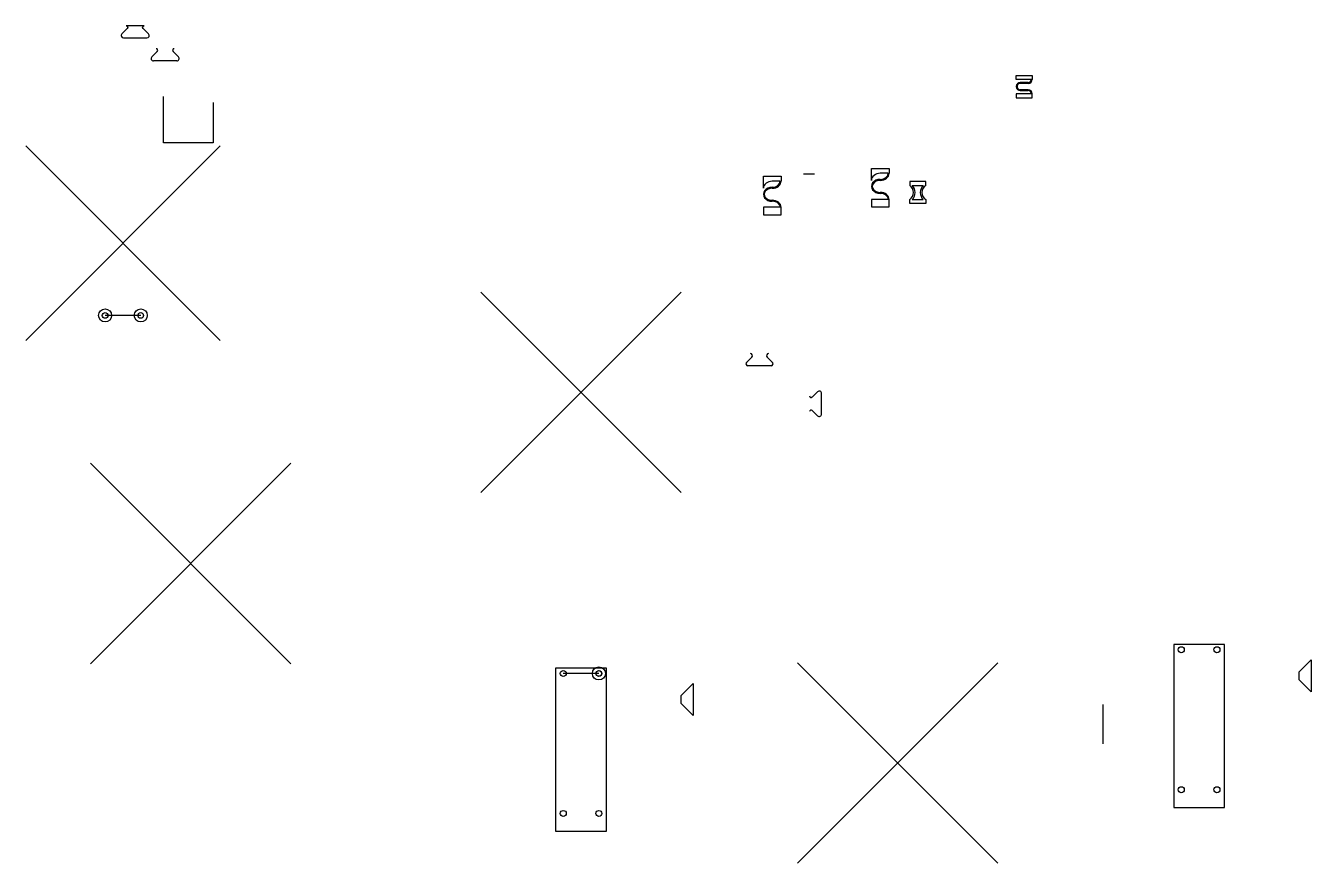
# Model space of a CAD drawing. Header units: millimetres. Extents: x -227 to 415, y -7 to 411.
import ezdxf

# ---------------------------------------------------------------- set-up
doc = ezdxf.new("R2010")
doc.units = ezdxf.units.MM

msp = doc.modelspace()

# ---------------------------------------------------------------- linework, layer by layer
for p, q in [((-164.28, 395.77, 15), (-161.6, 398.45, 15)), ((-153.7, 398.45, 15), (-151.02, 395.77, 15)), ((-151.86, 393.72, 15), (-163.44, 393.72, 15)), ((267.28, 386.53), (275.28, 386.53)), ((267.28, 384.53), (267.28, 386.53)), ((275.28, 386.53), (275.28, 384.53)), ((274.88, 384.53), (267.28, 384.53)), ((273.28, 382.93), (269.28, 382.93)), ((273.28, 382.53), (269.28, 382.53)), ((273.28, 379.33), (269.28, 379.33)), ((269.28, 378.93), (273.28, 378.93)), ((-158.43, 352.77, 1), (-158.43, 376.02, 1)), ((274.88, 377.33), (267.28, 377.33)), ((267.28, 377.33), (267.28, 375.33)), ((267.28, 375.33), (275.28, 375.33)), ((275.28, 375.33), (275.28, 377.33)), ((-130.2, 254.23), (-227.27, 351.3)), ((-227.27, 254.23), (-130.2, 351.3)), ((166.56, 337.19, 10), (161.07, 337.19, 10)), ((203.4, 337.63), (199.4, 337.63)), ((149.45, 333.68), (145.45, 333.68)), ((222.08, 333.55), (214.08, 333.55)), ((214.08, 333.55), (214.08, 331.55)), ((215.34, 331.55), (220.83, 331.55)), ((222.08, 331.55), (222.08, 333.55)), ((214.08, 322.53), (214.08, 324.53)), ((222.08, 322.53), (214.08, 322.53)), ((215.34, 324.53), (220.83, 324.53)), ((222.08, 324.53), (222.08, 322.53)), ((100, 178.33), (0, 278.33)), ((100, 278.33), (0, 178.33)), ((-169.84, 266.71, 10), (-187.62, 266.71, 10)), ((132.59, 243.25, 15), (135.27, 245.94, 15)), ((142.89, 245.94, 15), (145.57, 243.25, 15)), ((144.87, 241.55, 15), (133.3, 241.55, 15)), ((168.03, 228.6, 15), (165.45, 226.01, 15)), ((170.08, 217.54, 15), (170.08, 227.75, 15)), ((165.45, 219.28, 15), (168.03, 216.69, 15)), ((-94.89, 92.93), (-194.89, 192.93)), ((-94.89, 192.93), (-194.89, 92.93)), ((258.1, -6.67), (158.1, 93.33)), ((258.1, 93.33), (158.1, -6.67)), ((58.88, 88.05, 10), (41.1, 88.05, 10)), ((310.58, 72.52), (310.58, 52.92))]:
    msp.add_line(p, q)
at = {"elevation": 10}
msp.add_lwpolyline([(-168.09, 411.29), (-177.12, 411.29, -0.668179), (-176.55, 409.92), (-179.24, 407.23, 0.668179), (-178.39, 405.19), (-166.82, 405.19, 0.668179), (-165.97, 407.23), (-168.66, 409.92, -0.668179)], format="xyb", close=True, dxfattribs=at)
at = {"elevation": 1}
msp.add_lwpolyline([(-133.73, 372.92), (-133.73, 352.77), (-158.43, 352.77), (-158.43, 376.02)], dxfattribs=at)
for points in [[(141.05, 330.18), (141.05, 336.15), (149.85, 336.15), (149.85, 333.68), (149.85, 333.68)], [(195, 334.13), (195, 340.1), (203.8, 340.1), (203.8, 337.63), (203.8, 337.63)], [(203.4, 324.63), (195, 324.63), (195, 320.93), (203.8, 320.93), (203.8, 324.63)], [(149.45, 320.68), (141.05, 320.68), (141.05, 316.98), (149.85, 316.98), (149.85, 320.68)]]:
    msp.add_lwpolyline(points)
for points in [[(345.88, 21.13), (371.28, 21.13), (371.28, 102.53), (345.88, 102.53)], [(37.3, 9.3), (62.7, 9.3), (62.7, 90.7), (37.3, 90.7)], [(408.58, 84.83), (408.58, 88.83), (414.58, 94.83), (414.58, 78.83)], [(100, 73), (100, 77), (106, 83), (106, 67)]]:
    msp.add_lwpolyline(points, close=True)
for centre, radius in [((-187.62, 266.71, 10), 3.25), ((-169.84, 266.71, 10), 3.25), ((-187.62, 266.71, 10), 1.4), ((-169.84, 266.71, 10), 1.4), ((349.68, 99.88), 1.5), ((367.46, 99.88), 1.5), ((58.88, 88.05, 10), 3.25), ((41.1, 88.05), 1.5), ((58.88, 88.05), 1.5), ((58.88, 88.05, 10), 1.4), ((349.68, 30.03), 1.5), ((367.46, 30.03), 1.5), ((41.1, 18.2), 1.5), ((58.88, 18.2), 1.5)]:
    msp.add_circle(centre, radius)
for centre, radius, start, end in [((-162.16, 399.02, 15), 0.8, 315, 90), ((-153.14, 399.02, 15), 0.8, 90, 225), ((-163.44, 394.92, 15), 1.2, 135, 270), ((-151.86, 394.92, 15), 1.2, 270, 45), ((269.28, 380.93), 2, 90, 270), ((269.28, 380.93), 1.6, 90, 270), ((273.28, 384.53), 2, 270, 0), ((273.28, 384.53), 1.6, 270, 0), ((273.28, 377.33), 2, 360, 90), ((273.28, 377.33), 1.6, 360, 90), ((211.78, 328.04), 4.2, 303.2573, 56.7427), ((211.78, 328.04), 5, 315.37838, 44.62162), ((224.38, 328.04), 5, 135.37838, 224.62162), ((224.38, 328.04), 4.2, 123.2573, 236.7427), ((134.57, 246.65, 15), 1, 315, 90), ((143.6, 246.65, 15), 1, 90, 225), ((133.3, 242.55, 15), 1, 135, 270), ((144.87, 242.55, 15), 1, 270, 45), ((164.88, 226.58, 15), 0.8, 180, 315), ((168.88, 227.75, 15), 1.2, 0, 135), ((164.88, 218.71, 15), 0.8, 45, 180), ((168.88, 217.54, 15), 1.2, 225, 360)]:
    msp.add_arc(centre, radius, start, end)
for centre, major_axis, ratio, start_param, end_param in [((199.4, 334.13), (4.4, 0), 0.795455, 1.570796, 3.141593), ((199.4, 331.13), (4.4, 0), 0.795455, 1.570796, 4.712389), ((199.4, 331.13), (4, 0), 0.75, 1.570796, 4.712389), ((199.4, 337.63), (4, 0), 0.75, 4.712389, 6.283185), ((199.4, 337.63), (4.4, 0), 0.795455, 4.712389, 6.283185), ((145.45, 330.18), (4.4, 0), 0.795455, 1.570796, 3.141593), ((145.45, 327.18), (4.4, 0), 0.795455, 1.570796, 4.712389), ((145.45, 327.18), (4, 0), 0.75, 1.570796, 4.712389), ((145.45, 333.68), (4, 0), 0.75, 4.712389, 6.283185), ((145.45, 333.68), (4.4, 0), 0.795455, 4.712389, 6.283185), ((199.4, 324.63), (4.4, 0), 0.795455, 6.283185, 7.853982), ((199.4, 324.63), (4, 0), 0.75, 6.283185, 7.853982), ((145.45, 320.68), (4.4, 0), 0.795455, 6.283185, 7.853982), ((145.45, 320.68), (4, 0), 0.75, 6.283185, 7.853982)]:
    msp.add_ellipse(centre, major_axis=major_axis, ratio=ratio, start_param=start_param, end_param=end_param)

doc.saveas('drawing.dxf')
